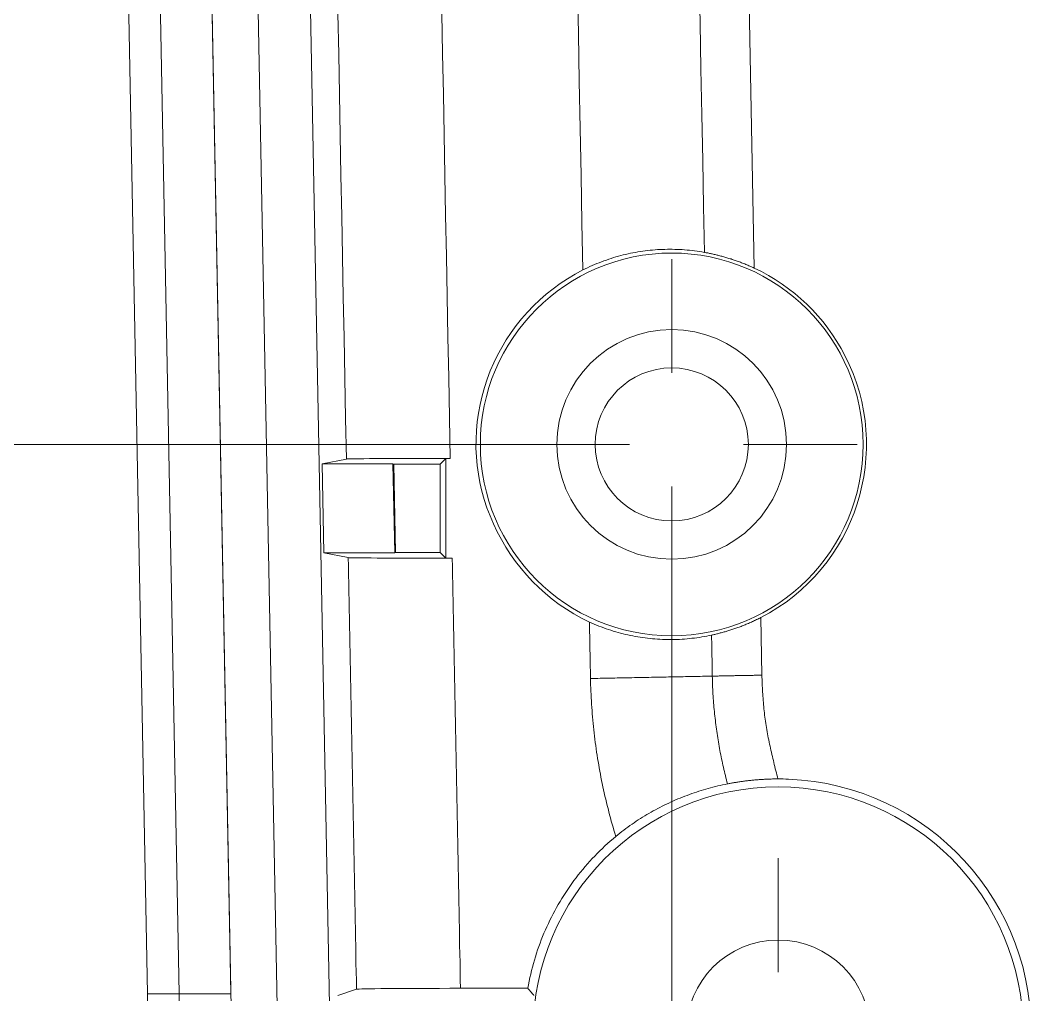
# Model space of a CAD drawing. Header units: inches. Extents: x 0 to 40, y 35.9 to 64.1.
# Drawn here: x 24.612 to 25.505, y 42.959 to 43.816 of the extents above; entities that cross this region are included whole.
import ezdxf

# ---------------------------------------------------------------- set-up
doc = ezdxf.new("R2010")
doc.units = ezdxf.units.IN
doc.header["$MEASUREMENT"] = 0
for name, pattern in [('AI-Linetype-46', [0.319717, 0.14808, -0.057213, 0.057213, -0.057213]), ('AI-Linetype-47', [0.319717, 0.14808, -0.057213, 0.057213, -0.057213]), ('AI-Linetype-49', [0.409239, 0.189542, -0.073232, 0.073232, -0.073232])]:
    doc.linetypes.add(name, pattern=pattern)
doc.layers.add('2', color=7, linetype='Continuous')

# ---------------------------------------------------------------- blocks, each defined once
blk = doc.blocks.new('block 1903')
at = {"layer": '2', "color": 7, "lineweight": 18, "true_color": 0xffffff}
blk.add_lwpolyline([(24.9808, 43.42564), (24.9808, 43.34816)], dxfattribs=at)
blk = doc.blocks.new('block 1904')
at = {"layer": '2', "color": 7, "lineweight": 18, "true_color": 0xffffff}
blk.add_lwpolyline([(24.87707, 43.42598), (24.93936, 43.42598)], dxfattribs=at)
blk = doc.blocks.new('block 1917')
at = {"layer": '2', "color": 80, "lineweight": 18, "true_color": 0x3fff00}
blk.add_lwpolyline([(24.72349, 42.95989), (24.75129, 42.95989)], dxfattribs=at)
blk = doc.blocks.new('block 1919')
at = {"layer": '2', "color": 80, "lineweight": 18, "true_color": 0x3fff00}
blk.add_lwpolyline([(24.72349, 42.95989), (24.62868, 47.93733)], dxfattribs=at)
blk = doc.blocks.new('block 1921')
at = {"layer": '2', "color": 80, "lineweight": 18, "true_color": 0x3fff00}
blk.add_lwpolyline([(24.7968, 42.95989), (24.70195, 47.93871)], dxfattribs=at)
blk = doc.blocks.new('block 1923')
at = {"layer": '2', "color": 80, "lineweight": 18, "true_color": 0x3fff00}
blk.add_lwpolyline([(24.7968, 42.95989), (24.75129, 42.95989)], dxfattribs=at)
blk = doc.blocks.new('block 1927')
at = {"layer": '2', "color": 80, "lineweight": 18, "true_color": 0x3fff00}
blk.add_lwpolyline([(24.65645, 47.93785), (24.75129, 42.95989)], dxfattribs=at)
blk = doc.blocks.new('block 1951')
at = {"layer": '2', "color": 7, "lineweight": 18, "true_color": 0xffffff}
blk.add_lwpolyline([(24.93998, 43.42564), (24.94146, 43.34816)], dxfattribs=at)
blk = doc.blocks.new('block 2015')
at = {"layer": '2', "color": 7, "lineweight": 18, "true_color": 0xffffff}
blk.add_lwpolyline([(24.75129, 42.95989), (24.72349, 42.95989)], dxfattribs=at)
blk = doc.blocks.new('block 2023')
at = {"layer": '2', "color": 7, "lineweight": 18, "true_color": 0xffffff}
blk.add_lwpolyline([(24.87858, 43.34778), (24.90005, 43.3435)], dxfattribs=at)
blk = doc.blocks.new('block 2034')
at = {"layer": '2', "color": 7, "lineweight": 18, "true_color": 0xffffff}
blk.add_lwpolyline([(24.94146, 43.34816), (24.94087, 43.34778)], dxfattribs=at)
blk = doc.blocks.new('block 2040')
at = {"layer": '2', "color": 7, "lineweight": 18, "true_color": 0xffffff}
blk.add_lwpolyline([(24.93936, 43.42598), (24.93998, 43.42564)], dxfattribs=at)
blk = doc.blocks.new('block 2046')
at = {"layer": '2', "color": 7, "lineweight": 18, "true_color": 0xffffff}
blk.add_lwpolyline([(24.93998, 43.42564), (24.9808, 43.42564)], dxfattribs=at)
blk = doc.blocks.new('block 2055')
at = {"layer": '2', "color": 7, "lineweight": 18, "true_color": 0xffffff}
blk.add_lwpolyline([(24.9808, 43.34816), (24.94146, 43.34816)], dxfattribs=at)
blk = doc.blocks.new('block 2061')
at = {"layer": '2', "color": 7, "lineweight": 18, "true_color": 0xffffff}
blk.add_lwpolyline([(24.98593, 43.34302), (24.98593, 43.43077)], dxfattribs=at)
blk = doc.blocks.new('block 2065')
at = {"layer": '2', "color": 7, "lineweight": 18, "true_color": 0xffffff}
blk.add_lwpolyline([(24.90728, 42.96399), (24.89085, 42.95848)], dxfattribs=at)
blk = doc.blocks.new('block 2066')
at = {"layer": '2', "color": 7, "lineweight": 18, "true_color": 0xffffff}
blk.add_lwpolyline([(24.89839, 43.43025), (24.87707, 43.42598)], dxfattribs=at)
blk = doc.blocks.new('block 2081')
at = {"layer": '2', "color": 7, "lineweight": 18, "true_color": 0xffffff}
blk.add_lwpolyline([(25.25682, 43.5982), (25.21837, 45.63112)], dxfattribs=at)
blk = doc.blocks.new('block 2083')
at = {"layer": '2', "color": 7, "lineweight": 18, "true_color": 0xffffff}
blk.add_lwpolyline([(24.94087, 43.34778), (24.87858, 43.34778)], dxfattribs=at)
blk = doc.blocks.new('block 2105')
at = {"layer": '2', "color": 7, "lineweight": 18, "true_color": 0xffffff}
blk.add_lwpolyline([(24.74233, 47.9395), (24.83797, 42.91831)], dxfattribs=at)
blk = doc.blocks.new('block 2116')
at = {"layer": '2', "color": 7, "lineweight": 18, "true_color": 0xffffff}
blk.add_lwpolyline([(24.79759, 42.91755), (24.70195, 47.93871)], dxfattribs=at)
blk = doc.blocks.new('block 2152')
at = {"layer": '2', "color": 7, "lineweight": 18, "true_color": 0xffffff}
blk.add_lwpolyline([(24.75129, 42.95989), (24.7968, 42.95989)], dxfattribs=at)
blk = doc.blocks.new('block 2153')
at = {"layer": '2', "color": 7, "lineweight": 18, "true_color": 0xffffff}
blk.add_lwpolyline([(24.88406, 42.91917), (24.78843, 47.94036)], dxfattribs=at)
blk = doc.blocks.new('block 2158')
at = {"layer": '2', "color": 7, "lineweight": 18, "true_color": 0xffffff}
blk.add_lwpolyline([(24.87707, 43.42598), (24.87858, 43.34778)], dxfattribs=at)
blk = doc.blocks.new('block 2164')
at = {"layer": '2', "color": 7, "lineweight": 18, "true_color": 0xffffff}
blk.add_lwpolyline([(24.94087, 43.34778), (24.93936, 43.42598)], dxfattribs=at)
blk = doc.blocks.new('block 2166')
at = {"layer": '2', "color": 7, "lineweight": 18, "true_color": 0xffffff}
blk.add_lwpolyline([(24.98593, 43.34302), (24.9808, 43.34816)], dxfattribs=at)
blk = doc.blocks.new('block 2167')
at = {"layer": '2', "color": 7, "lineweight": 18, "true_color": 0xffffff}
blk.add_lwpolyline([(24.9808, 43.42564), (24.98593, 43.43077)], dxfattribs=at)
blk = doc.blocks.new('block 2170')
at = {"layer": '2', "color": 7, "lineweight": 18, "true_color": 0xffffff}
blk.add_lwpolyline([(25.26361, 43.24015), (25.26264, 43.29083)], dxfattribs=at)
blk = doc.blocks.new('block 2254')
at = {"layer": '2', "color": 7, "lineweight": 18, "true_color": 0xffffff}
blk.add_lwpolyline([(24.75129, 42.95989), (24.75232, 42.90456)], dxfattribs=at)
blk = doc.blocks.new('block 2264')
at = {"layer": '2', "color": 7, "lineweight": 18, "true_color": 0xffffff}
blk.add_lwpolyline([(24.72449, 42.90811), (24.72349, 42.95989)], dxfattribs=at)
blk = doc.blocks.new('block 2268')
at = {"layer": '2', "color": 7, "lineweight": 18, "true_color": 0xffffff}
blk.add_open_spline([(25.3527, 43.4431), (25.3527, 43.53602), (25.27735, 43.61136), (25.18444, 43.61136), (25.09149, 43.61136), (25.01615, 43.53602), (25.01615, 43.4431), (25.01615, 43.35015), (25.09149, 43.27481), (25.18444, 43.27481), (25.27735, 43.27481), (25.3527, 43.35015), (25.3527, 43.4431), (25.3527, 43.4431), (25.3527, 43.4431), (25.3527, 43.4431)], degree=3, knots=[0, 0, 0, 0, 1, 1, 1, 2, 2, 2, 3, 3, 3, 4, 4, 4, 5, 5, 5, 5], dxfattribs=at)
blk = doc.blocks.new('block 2269')
at = {"layer": '2', "color": 7, "lineweight": 18, "true_color": 0xffffff}
blk.add_open_spline([(25.4934, 42.92651), (25.4934, 43.04543), (25.39693, 43.1419), (25.27801, 43.1419), (25.15905, 43.1419), (25.06259, 43.04543), (25.06259, 42.92651), (25.06259, 42.80755), (25.15905, 42.71112), (25.27801, 42.71112), (25.39693, 42.71112), (25.4934, 42.80755), (25.4934, 42.92651), (25.4934, 42.92651), (25.4934, 42.92651), (25.4934, 42.92651)], degree=3, knots=[0, 0, 0, 0, 1, 1, 1, 2, 2, 2, 3, 3, 3, 4, 4, 4, 5, 5, 5, 5], dxfattribs=at)
blk = doc.blocks.new('block 2319')
at = {"layer": '2', "color": 7, "lineweight": 18, "true_color": 0xffffff}
blk.add_open_spline([(25.25176, 43.4431), (25.25176, 43.48027), (25.22161, 43.51038), (25.18444, 43.51038), (25.14727, 43.51038), (25.11712, 43.48027), (25.11712, 43.4431), (25.11712, 43.40593), (25.14727, 43.37578), (25.18444, 43.37578), (25.22161, 43.37578), (25.25176, 43.40593), (25.25176, 43.4431), (25.25176, 43.4431), (25.25176, 43.4431), (25.25176, 43.4431)], degree=3, knots=[0, 0, 0, 0, 1, 1, 1, 2, 2, 2, 3, 3, 3, 4, 4, 4, 5, 5, 5, 5], dxfattribs=at)
blk = doc.blocks.new('block 2325')
at = {"layer": '2', "color": 7, "lineweight": 18, "true_color": 0xffffff}
blk.add_open_spline([(25.50022, 42.91738), (25.50525, 43.04013), (25.40982, 43.14369), (25.2871, 43.14872), (25.284, 43.14886), (25.28087, 43.14893), (25.27777, 43.14893)], degree=3, knots=[0, 0, 0, 0, 1, 1, 1, 2, 2, 2, 2], dxfattribs=at)
blk = doc.blocks.new('block 2377')
at = {"layer": '2', "color": 7, "lineweight": 18, "true_color": 0xffffff}
blk.add_open_spline([(25.26264, 43.29083), (25.34674, 43.33403), (25.37988, 43.43721), (25.33668, 43.52131), (25.31932, 43.55507), (25.29124, 43.58211), (25.25682, 43.5982)], degree=3, knots=[0, 0, 0, 0, 1, 1, 1, 2, 2, 2, 2], dxfattribs=at)
blk = doc.blocks.new('block 2381')
at = {"layer": '2', "color": 7, "lineweight": 18, "true_color": 0xffffff}
blk.add_open_spline([(25.08346, 43.4431), (25.08346, 43.49884), (25.12866, 43.54404), (25.18444, 43.54404), (25.24018, 43.54404), (25.28538, 43.49884), (25.28538, 43.4431), (25.28538, 43.38733), (25.24018, 43.34213), (25.18444, 43.34213), (25.12866, 43.34213), (25.08346, 43.38733), (25.08346, 43.4431), (25.08346, 43.4431), (25.08346, 43.4431), (25.08346, 43.4431)], degree=3, knots=[0, 0, 0, 0, 1, 1, 1, 2, 2, 2, 3, 3, 3, 4, 4, 4, 5, 5, 5, 5], dxfattribs=at)
blk = doc.blocks.new('block 2383')
at = {"layer": '2', "color": 7, "lineweight": 18, "true_color": 0xffffff}
blk.add_open_spline([(25.19722, 42.92651), (25.19722, 42.97109), (25.2334, 43.00726), (25.27801, 43.00726), (25.32259, 43.00726), (25.35876, 42.97109), (25.35876, 42.92651), (25.35876, 42.8819), (25.32259, 42.84572), (25.27801, 42.84572), (25.2334, 42.84572), (25.19722, 42.8819), (25.19722, 42.92651), (25.19722, 42.92651), (25.19722, 42.92651), (25.19722, 42.92651)], degree=3, knots=[0, 0, 0, 0, 1, 1, 1, 2, 2, 2, 3, 3, 3, 4, 4, 4, 5, 5, 5, 5], dxfattribs=at)
blk = doc.blocks.new('block 2409')
at = {"layer": '2', "color": 7, "lineweight": 18, "true_color": 0xffffff}
blk.add_open_spline([(24.90728, 42.96399), (24.90856, 42.96441), (24.94845, 42.96478), (24.99868, 42.96478)], degree=3, dxfattribs=at)
blk = doc.blocks.new('block 2424')
at = {"layer": '2', "color": 7, "lineweight": 18, "true_color": 0xffffff}
blk.add_open_spline([(24.98593, 43.34302), (24.93812, 43.34306), (24.90136, 43.34326), (24.90005, 43.3435)], degree=3, dxfattribs=at)
blk = doc.blocks.new('block 2441')
at = {"layer": '2', "color": 7, "lineweight": 18, "true_color": 0xffffff}
blk.add_open_spline([(24.89839, 43.43025), (24.89967, 43.43053), (24.93736, 43.43073), (24.98593, 43.43077)], degree=3, dxfattribs=at)
blk = doc.blocks.new('block 2518')
at = {"layer": '2', "color": 7, "lineweight": 18, "true_color": 0xffffff}
blk.add_lwpolyline([(25.2131, 43.61198), (25.21386, 43.61184), (25.21458, 43.6117), (25.21534, 43.61157), (25.2161, 43.61143), (25.21689, 43.61126), (25.21765, 43.61112), (25.21844, 43.61095), (25.21927, 43.61077), (25.22006, 43.6106), (25.22089, 43.61043), (25.22172, 43.61022), (25.22254, 43.61005), (25.22337, 43.60984), (25.22423, 43.60964), (25.22506, 43.60943), (25.22592, 43.60922), (25.22678, 43.60898), (25.22764, 43.60878), (25.22854, 43.60854), (25.2294, 43.60829), (25.23029, 43.60805), (25.23116, 43.60781), (25.23205, 43.60754), (25.23295, 43.60726), (25.23384, 43.60702), (25.23474, 43.60671), (25.23567, 43.60643), (25.23656, 43.60616), (25.23746, 43.60585), (25.23839, 43.60554), (25.23932, 43.60523), (25.24022, 43.60492), (25.24115, 43.60461), (25.24208, 43.60426), (25.24301, 43.60395), (25.24394, 43.60361), (25.24483, 43.60326), (25.24576, 43.60289), (25.24669, 43.60254), (25.24762, 43.60216), (25.24855, 43.60182), (25.24945, 43.60144), (25.25038, 43.60106), (25.25131, 43.60065), (25.25224, 43.60027), (25.25317, 43.59985), (25.25407, 43.59944), (25.255, 43.59903), (25.25593, 43.59861), (25.25682, 43.5982)], dxfattribs=at)
blk = doc.blocks.new('block 2529')
at = {"layer": '2', "color": 7, "lineweight": 18, "true_color": 0xffffff}
blk.add_lwpolyline([(25.21944, 43.27539), (25.22017, 43.27553), (25.22089, 43.2757), (25.22165, 43.27588), (25.22241, 43.27605), (25.22316, 43.27626), (25.22396, 43.27643), (25.22471, 43.27663), (25.22554, 43.27681), (25.22633, 43.27701), (25.22713, 43.27726), (25.22795, 43.27746), (25.22878, 43.27767), (25.22961, 43.27791), (25.23043, 43.27815), (25.23129, 43.27839), (25.23212, 43.27863), (25.23298, 43.27887), (25.23384, 43.27915), (25.2347, 43.27943), (25.23557, 43.2797), (25.23646, 43.27998), (25.23732, 43.28025), (25.23822, 43.28053), (25.23908, 43.28084), (25.23998, 43.28115), (25.24087, 43.28146), (25.24177, 43.28177), (25.24266, 43.28211), (25.24356, 43.28246), (25.24449, 43.28277), (25.24538, 43.28311), (25.24628, 43.28349), (25.24721, 43.28384), (25.24811, 43.28418), (25.24904, 43.28456), (25.24993, 43.28494), (25.25083, 43.28532), (25.25176, 43.2857), (25.25265, 43.28611), (25.25358, 43.28652), (25.25448, 43.2869), (25.25537, 43.28731), (25.25631, 43.28773), (25.2572, 43.28818), (25.25813, 43.28859), (25.25903, 43.28904), (25.25996, 43.28949), (25.26085, 43.28993), (25.26175, 43.29038), (25.26264, 43.29083)], dxfattribs=at)
blk = doc.blocks.new('block 2530')
at = {"layer": '2', "color": 7, "lineweight": 18, "true_color": 0xffffff}
blk.add_lwpolyline([(25.23343, 43.14455), (25.23295, 43.14638), (25.23247, 43.14817), (25.23202, 43.14999), (25.23157, 43.15182), (25.23112, 43.15365), (25.23067, 43.15547), (25.23026, 43.1573), (25.22981, 43.15912), (25.2294, 43.16098), (25.22902, 43.16281), (25.22861, 43.16463), (25.22823, 43.1665), (25.22785, 43.16836), (25.22747, 43.17022), (25.22713, 43.17208), (25.22678, 43.17394), (25.22644, 43.1758), (25.22609, 43.17769), (25.22575, 43.17955), (25.22544, 43.18145), (25.22513, 43.18331), (25.22482, 43.1852), (25.22454, 43.1871), (25.22427, 43.18899), (25.22399, 43.19089), (25.22371, 43.19278), (25.22347, 43.19468), (25.2232, 43.19661), (25.22296, 43.1985), (25.22275, 43.20043), (25.22251, 43.20232), (25.2223, 43.20425), (25.2221, 43.20618), (25.22192, 43.20811), (25.22172, 43.21004), (25.22154, 43.21197), (25.22137, 43.2139), (25.22123, 43.21583), (25.22106, 43.21779), (25.22092, 43.21972), (25.22082, 43.22169), (25.22068, 43.22361), (25.22058, 43.22558), (25.22048, 43.22754), (25.22037, 43.22951), (25.2203, 43.23147), (25.22023, 43.23343), (25.22017, 43.2354), (25.22013, 43.23736), (25.22006, 43.23932)], dxfattribs=at)
blk = doc.blocks.new('block 2535')
at = {"layer": '2', "color": 7, "lineweight": 18, "true_color": 0xffffff}
blk.add_lwpolyline([(25.2131, 43.61198), (25.21097, 43.61236), (25.2088, 43.6127), (25.20663, 43.61301), (25.20446, 43.61332), (25.20229, 43.61357), (25.20012, 43.61381), (25.19795, 43.61401), (25.19577, 43.61419), (25.1936, 43.61436), (25.19143, 43.61446), (25.18923, 43.61456), (25.18706, 43.61463), (25.18489, 43.61467), (25.18272, 43.6147), (25.18055, 43.6147), (25.17838, 43.61463), (25.17621, 43.61456), (25.17404, 43.6145), (25.17187, 43.61436), (25.1697, 43.61422), (25.16752, 43.61401), (25.16539, 43.61381), (25.16322, 43.61357), (25.16105, 43.61332), (25.15891, 43.61301), (25.15674, 43.6127), (25.15461, 43.61236), (25.15244, 43.61198), (25.1503, 43.61157), (25.14816, 43.61115), (25.14603, 43.61067), (25.14389, 43.61019), (25.14176, 43.60967), (25.13962, 43.60912), (25.13748, 43.60857), (25.13538, 43.60795), (25.13325, 43.60733), (25.13114, 43.60664), (25.12904, 43.60595), (25.12694, 43.60526), (25.12484, 43.6045), (25.12277, 43.60375), (25.12067, 43.60292), (25.1186, 43.60209), (25.11654, 43.60123), (25.11447, 43.60034), (25.1124, 43.59941), (25.11034, 43.59848), (25.1083, 43.59751), (25.10624, 43.59648)], dxfattribs=at)
blk = doc.blocks.new('block 2556')
at = {"layer": '2', "color": 7, "lineweight": 18, "true_color": 0xffffff}
blk.add_open_spline([(25.0579, 42.96482), (25.05801, 42.96468), (25.05811, 42.96458), (25.05811, 42.96458), (25.05821, 42.96444), (25.05832, 42.9643), (25.05832, 42.9643), (25.05842, 42.9642), (25.05852, 42.96406), (25.05852, 42.96406), (25.05866, 42.96392), (25.05876, 42.96379), (25.05876, 42.96379), (25.05887, 42.96368), (25.05897, 42.96354), (25.05897, 42.96354), (25.05907, 42.96341), (25.05918, 42.9633), (25.05918, 42.9633), (25.05928, 42.96317), (25.05942, 42.96303), (25.05942, 42.96303), (25.05952, 42.96292), (25.05962, 42.96279), (25.05962, 42.96279), (25.05973, 42.96265), (25.05983, 42.96255), (25.05983, 42.96255), (25.05993, 42.96241), (25.06004, 42.96227), (25.06004, 42.96227), (25.06018, 42.96213), (25.06028, 42.96203), (25.06028, 42.96203), (25.06038, 42.96189), (25.06049, 42.96179), (25.06049, 42.96179), (25.06059, 42.96165), (25.06069, 42.96151), (25.06069, 42.96151), (25.0608, 42.96137), (25.06093, 42.96127), (25.06093, 42.96127), (25.06104, 42.96113), (25.06114, 42.961), (25.06114, 42.961), (25.06124, 42.96089), (25.06135, 42.96075), (25.06135, 42.96075), (25.06145, 42.96062), (25.06155, 42.96051), (25.06155, 42.96051), (25.06169, 42.96038), (25.06179, 42.96024), (25.06179, 42.96024), (25.0619, 42.96013), (25.062, 42.96), (25.062, 42.96), (25.06211, 42.95986), (25.06221, 42.95972), (25.06221, 42.95972), (25.06231, 42.95962), (25.06245, 42.95948), (25.06245, 42.95948), (25.06255, 42.95934), (25.06266, 42.95924), (25.06266, 42.95924), (25.06276, 42.9591), (25.06286, 42.95896), (25.06286, 42.95896), (25.06297, 42.95886), (25.06307, 42.95872), (25.06307, 42.95872), (25.06321, 42.95858), (25.06331, 42.95848), (25.06331, 42.95848)], degree=3, knots=[0, 0, 0, 0, 1, 1, 1, 2, 2, 2, 3, 3, 3, 4, 4, 4, 5, 5, 5, 6, 6, 6, 7, 7, 7, 8, 8, 8, 9, 9, 9, 10, 10, 10, 11, 11, 11, 12, 12, 12, 13, 13, 13, 14, 14, 14, 15, 15, 15, 16, 16, 16, 17, 17, 17, 18, 18, 18, 19, 19, 19, 20, 20, 20, 21, 21, 21, 22, 22, 22, 23, 23, 23, 24, 24, 24, 25, 25, 25, 25], dxfattribs=at)
blk = doc.blocks.new('block 2564')
at = {"layer": '2', "color": 7, "lineweight": 18, "true_color": 0xffffff}
blk.add_lwpolyline([(25.11299, 43.23722), (25.11513, 43.23726), (25.11726, 43.23733), (25.11943, 43.23736), (25.12157, 43.2374), (25.1237, 43.23743), (25.12584, 43.2375), (25.12798, 43.23753), (25.13011, 43.23757), (25.13228, 43.2376), (25.13442, 43.23764), (25.13655, 43.23771), (25.13869, 43.23774), (25.14083, 43.23777), (25.14296, 43.23781), (25.14513, 43.23788), (25.14727, 43.23791), (25.1494, 43.23795), (25.15154, 43.23798), (25.15368, 43.23802), (25.15581, 43.23808), (25.15798, 43.23812), (25.16012, 43.23815), (25.16225, 43.23819), (25.16439, 43.23822), (25.16653, 43.23829), (25.16866, 43.23833), (25.17083, 43.23836), (25.17297, 43.23839), (25.1751, 43.23843), (25.17724, 43.2385), (25.17938, 43.23853), (25.18151, 43.23857), (25.18365, 43.23864), (25.18582, 43.23867), (25.18795, 43.2387), (25.19009, 43.23874), (25.19223, 43.23877), (25.19436, 43.23884), (25.19653, 43.23888), (25.19867, 43.23891), (25.2008, 43.23895), (25.20294, 43.23898), (25.20508, 43.23905), (25.20721, 43.23908), (25.20935, 43.23912), (25.21152, 43.23919), (25.21365, 43.23922), (25.21579, 43.23926), (25.21793, 43.23929), (25.22006, 43.23932)], dxfattribs=at)
blk = doc.blocks.new('block 2609')
at = {"layer": '2', "color": 7, "lineweight": 18, "true_color": 0xffffff}
blk.add_lwpolyline([(25.11299, 43.23722), (25.11306, 43.23443), (25.11313, 43.23161), (25.11323, 43.22878), (25.11333, 43.22596), (25.11347, 43.22313), (25.11361, 43.22031), (25.11375, 43.21748), (25.11392, 43.21466), (25.11413, 43.21187), (25.11433, 43.20904), (25.11454, 43.20622), (25.11478, 43.20343), (25.11502, 43.2006), (25.1153, 43.19778), (25.11557, 43.19499), (25.11588, 43.1922), (25.11619, 43.18937), (25.11654, 43.18658), (25.11688, 43.18376), (25.11723, 43.18096), (25.11761, 43.17817), (25.11798, 43.17538), (25.1184, 43.17259), (25.11885, 43.1698), (25.11926, 43.16701), (25.11974, 43.16422), (25.12019, 43.16143), (25.12067, 43.15867), (25.12119, 43.15588), (25.12171, 43.15313), (25.12222, 43.15034), (25.12277, 43.14758), (25.12336, 43.14483), (25.12391, 43.14207), (25.12453, 43.13931), (25.12512, 43.13656), (25.12574, 43.1338), (25.12639, 43.13105), (25.12705, 43.12832), (25.1277, 43.12557), (25.12839, 43.12281), (25.12911, 43.12009), (25.12984, 43.11737), (25.13056, 43.11465), (25.13128, 43.11192), (25.13204, 43.1092), (25.13283, 43.10652), (25.13363, 43.10379), (25.13442, 43.10111), (25.13524, 43.09839)], dxfattribs=at)
blk = doc.blocks.new('block 2619')
at = {"layer": '2', "color": 7, "lineweight": 18, "true_color": 0xffffff}
blk.add_lwpolyline([(25.22006, 43.23932), (25.22079, 43.23936), (25.22151, 43.23936), (25.22223, 43.23939), (25.22296, 43.23939), (25.22371, 43.23939), (25.22447, 43.23943), (25.22523, 43.23943), (25.22599, 43.23946), (25.22678, 43.23946), (25.22757, 43.23946), (25.22837, 43.2395), (25.22916, 43.2395), (25.22998, 43.23953), (25.23078, 43.23953), (25.2316, 43.23957), (25.23247, 43.23957), (25.23329, 43.2396), (25.23415, 43.2396), (25.23498, 43.23963), (25.23584, 43.23963), (25.2367, 43.23967), (25.2376, 43.23967), (25.23846, 43.23967), (25.23936, 43.2397), (25.24025, 43.23974), (25.24115, 43.23974), (25.24204, 43.23974), (25.24294, 43.23977), (25.24383, 43.23981), (25.24476, 43.23981), (25.24566, 43.23981), (25.24659, 43.23984), (25.24752, 43.23988), (25.24845, 43.23988), (25.24938, 43.23988), (25.25031, 43.23991), (25.25124, 43.23994), (25.25221, 43.23994), (25.25314, 43.23998), (25.25407, 43.23998), (25.25503, 43.24001), (25.25596, 43.24001), (25.25693, 43.24005), (25.25789, 43.24005), (25.25882, 43.24008), (25.25978, 43.24008), (25.26075, 43.24012), (25.26171, 43.24012), (25.26264, 43.24015), (25.26361, 43.24015)], dxfattribs=at)
blk = doc.blocks.new('block 2620')
at = {"layer": '2', "color": 7, "lineweight": 18, "true_color": 0xffffff}
blk.add_lwpolyline([(25.27777, 43.14893), (25.27732, 43.15072), (25.27687, 43.15251), (25.27639, 43.1543), (25.27594, 43.15609), (25.27549, 43.15788), (25.27505, 43.15971), (25.2746, 43.1615), (25.27415, 43.16329), (25.27374, 43.16508), (25.27329, 43.16691), (25.27288, 43.1687), (25.27243, 43.17049), (25.27201, 43.17232), (25.2716, 43.17411), (25.27119, 43.17593), (25.27081, 43.17773), (25.27043, 43.17952), (25.27005, 43.18134), (25.26967, 43.18317), (25.26929, 43.18496), (25.26895, 43.18679), (25.2686, 43.18861), (25.26829, 43.19044), (25.26798, 43.19226), (25.26767, 43.19409), (25.26736, 43.19592), (25.26709, 43.19774), (25.26681, 43.19957), (25.26657, 43.20139), (25.26633, 43.20325), (25.26609, 43.20508), (25.26588, 43.20691), (25.26568, 43.20877), (25.26547, 43.21059), (25.2653, 43.21245), (25.26512, 43.21428), (25.26495, 43.21614), (25.26481, 43.21796), (25.26468, 43.21983), (25.26454, 43.22169), (25.2644, 43.22351), (25.2643, 43.22537), (25.26419, 43.2272), (25.26413, 43.22906), (25.26402, 43.23092), (25.26392, 43.23278), (25.26385, 43.2346), (25.26378, 43.23647), (25.26368, 43.23833), (25.26361, 43.24015)], dxfattribs=at)
blk = doc.blocks.new('block 2624')
at = {"layer": '2', "color": 7, "lineweight": 18, "true_color": 0xffffff}
blk.add_lwpolyline([(25.11206, 43.28687), (25.11209, 43.28587), (25.11209, 43.28487), (25.11213, 43.28387), (25.11213, 43.28287), (25.11216, 43.28191), (25.11216, 43.28091), (25.1122, 43.27991), (25.1122, 43.27891), (25.11223, 43.27791), (25.11223, 43.27694), (25.11227, 43.27595), (25.11227, 43.27495), (25.1123, 43.27395), (25.11233, 43.27295), (25.11233, 43.27198), (25.11237, 43.27098), (25.11237, 43.26999), (25.1124, 43.26899), (25.1124, 43.26799), (25.11244, 43.26702), (25.11244, 43.26602), (25.11247, 43.26502), (25.11247, 43.26403), (25.11251, 43.26303), (25.11254, 43.26206), (25.11254, 43.26106), (25.11258, 43.26006), (25.11258, 43.25906), (25.11261, 43.25807), (25.11261, 43.2571), (25.11264, 43.2561), (25.11264, 43.2551), (25.11268, 43.2541), (25.11268, 43.2531), (25.11271, 43.25214), (25.11275, 43.25114), (25.11275, 43.25014), (25.11278, 43.24914), (25.11278, 43.24814), (25.11282, 43.24714), (25.11282, 43.24618), (25.11285, 43.24518), (25.11285, 43.24418), (25.11289, 43.24318), (25.11289, 43.24218), (25.11292, 43.24122), (25.11292, 43.24022), (25.11295, 43.23922), (25.11295, 43.23822), (25.11299, 43.23722)], dxfattribs=at)
blk = doc.blocks.new('block 2625')
at = {"layer": '2', "color": 7, "lineweight": 18, "true_color": 0xffffff}
blk.add_lwpolyline([(24.99148, 43.34302), (24.99162, 43.33544), (24.99176, 43.3279), (24.99189, 43.32032), (24.99203, 43.31277), (24.99217, 43.30519), (24.99234, 43.29762), (24.99248, 43.29007), (24.99262, 43.28249), (24.99276, 43.27495), (24.99293, 43.26737), (24.99307, 43.25982), (24.9932, 43.25224), (24.99334, 43.2447), (24.99348, 43.23712), (24.99362, 43.22954), (24.99379, 43.222), (24.99393, 43.21442), (24.99406, 43.20687), (24.9942, 43.19929), (24.99434, 43.19171), (24.99451, 43.18417), (24.99465, 43.17659), (24.99479, 43.16904), (24.99493, 43.16147), (24.99506, 43.15392), (24.99524, 43.14634), (24.99537, 43.1388), (24.99551, 43.13122), (24.99565, 43.12364), (24.99579, 43.11609), (24.99596, 43.10851), (24.9961, 43.10097), (24.99623, 43.09339), (24.99637, 43.08581), (24.99651, 43.07827), (24.99668, 43.07069), (24.99682, 43.06314), (24.99696, 43.05556), (24.9971, 43.04802), (24.99723, 43.04044), (24.99741, 43.03289), (24.99754, 43.02532), (24.99768, 43.01774), (24.99782, 43.01019), (24.99796, 43.00261), (24.9981, 42.99507), (24.99827, 42.98749), (24.99841, 42.97991), (24.99854, 42.97236), (24.99868, 42.96478)], dxfattribs=at)
blk = doc.blocks.new('block 2632')
at = {"layer": '2', "color": 7, "lineweight": 18, "true_color": 0xffffff}
blk.add_open_spline([(24.98976, 43.43077), (24.98959, 43.43077), (24.98952, 43.43077), (24.98952, 43.43077), (24.98938, 43.43077), (24.98928, 43.43077), (24.98928, 43.43077), (24.98914, 43.43077), (24.98907, 43.43077), (24.98907, 43.43077), (24.9889, 43.43077), (24.98883, 43.43077), (24.98883, 43.43077), (24.98869, 43.43077), (24.98859, 43.43077), (24.98859, 43.43077), (24.98845, 43.43077), (24.98838, 43.43077), (24.98838, 43.43077), (24.98821, 43.43077), (24.98814, 43.43077), (24.98814, 43.43077), (24.988, 43.43077), (24.98793, 43.43077), (24.98793, 43.43077), (24.98776, 43.43077), (24.98769, 43.43077), (24.98769, 43.43077), (24.98755, 43.43077), (24.98745, 43.43077), (24.98745, 43.43077), (24.98731, 43.43077), (24.98724, 43.43077), (24.98724, 43.43077), (24.98707, 43.43077), (24.987, 43.43077), (24.987, 43.43077), (24.98686, 43.43077), (24.98676, 43.43077), (24.98676, 43.43077), (24.98662, 43.43077), (24.98655, 43.43077), (24.98655, 43.43077), (24.98638, 43.43077), (24.98631, 43.43077), (24.98631, 43.43077), (24.98618, 43.43077), (24.98607, 43.43077), (24.98607, 43.43077)], degree=3, knots=[0, 0, 0, 0, 1, 1, 1, 2, 2, 2, 3, 3, 3, 4, 4, 4, 5, 5, 5, 6, 6, 6, 7, 7, 7, 8, 8, 8, 9, 9, 9, 10, 10, 10, 11, 11, 11, 12, 12, 12, 13, 13, 13, 14, 14, 14, 15, 15, 15, 16, 16, 16, 16], dxfattribs=at)
blk = doc.blocks.new('block 2641')
at = {"layer": '2', "color": 7, "lineweight": 18, "true_color": 0xffffff}
blk.add_lwpolyline([(24.98228, 43.82223), (24.98294, 43.78665), (24.98363, 43.75106), (24.98431, 43.71547), (24.985, 43.67988), (24.98566, 43.6443), (24.98635, 43.60871), (24.98704, 43.57312), (24.98769, 43.53753), (24.98838, 43.50194), (24.98907, 43.46636), (24.98976, 43.43077)], dxfattribs=at)
blk = doc.blocks.new('block 2666')
at = {"layer": '2', "color": 7, "lineweight": 18, "true_color": 0xffffff}
blk.add_lwpolyline([(24.89839, 43.43025), (24.89771, 43.46587), (24.89705, 43.5015), (24.89636, 43.53708), (24.89567, 43.57271), (24.89498, 43.60829), (24.89433, 43.64392), (24.89364, 43.67954), (24.89295, 43.71513), (24.8923, 43.75075), (24.89161, 43.78634), (24.89092, 43.82196)], dxfattribs=at)
blk = doc.blocks.new('block 2668')
at = {"layer": '2', "color": 7, "lineweight": 18, "true_color": 0xffffff}
blk.add_open_spline([(24.98593, 43.34302), (24.98604, 43.34302), (24.98618, 43.34302), (24.98618, 43.34302), (24.98628, 43.34302), (24.98638, 43.34302), (24.98638, 43.34302), (24.98649, 43.34302), (24.98659, 43.34302), (24.98659, 43.34302), (24.98673, 43.34302), (24.98683, 43.34302), (24.98683, 43.34302), (24.98693, 43.34302), (24.98704, 43.34302), (24.98704, 43.34302), (24.98714, 43.34302), (24.98728, 43.34302), (24.98728, 43.34302), (24.98738, 43.34302), (24.98748, 43.34302), (24.98748, 43.34302), (24.98759, 43.34302), (24.98769, 43.34302), (24.98769, 43.34302), (24.98783, 43.34302), (24.98793, 43.34302), (24.98793, 43.34302), (24.98804, 43.34302), (24.98814, 43.34302), (24.98814, 43.34302), (24.98824, 43.34302), (24.98838, 43.34302), (24.98838, 43.34302), (24.98848, 43.34302), (24.98859, 43.34302), (24.98859, 43.34302), (24.98869, 43.34302), (24.98879, 43.34302), (24.98879, 43.34302), (24.98893, 43.34302), (24.98903, 43.34302), (24.98903, 43.34302), (24.98914, 43.34302), (24.98924, 43.34302), (24.98924, 43.34302), (24.98938, 43.34302), (24.98948, 43.34302), (24.98948, 43.34302), (24.98959, 43.34302), (24.98969, 43.34302), (24.98969, 43.34302), (24.98979, 43.34302), (24.98993, 43.34302), (24.98993, 43.34302), (24.99003, 43.34302), (24.99014, 43.34302), (24.99014, 43.34302), (24.99024, 43.34302), (24.99034, 43.34302), (24.99034, 43.34302), (24.99048, 43.34302), (24.99058, 43.34302), (24.99058, 43.34302), (24.99069, 43.34302), (24.99079, 43.34302), (24.99079, 43.34302), (24.99093, 43.34302), (24.99103, 43.34302), (24.99103, 43.34302), (24.99114, 43.34302), (24.99124, 43.34302), (24.99124, 43.34302), (24.99134, 43.34302), (24.99148, 43.34302), (24.99148, 43.34302)], degree=3, knots=[0, 0, 0, 0, 1, 1, 1, 2, 2, 2, 3, 3, 3, 4, 4, 4, 5, 5, 5, 6, 6, 6, 7, 7, 7, 8, 8, 8, 9, 9, 9, 10, 10, 10, 11, 11, 11, 12, 12, 12, 13, 13, 13, 14, 14, 14, 15, 15, 15, 16, 16, 16, 17, 17, 17, 18, 18, 18, 19, 19, 19, 20, 20, 20, 21, 21, 21, 22, 22, 22, 23, 23, 23, 24, 24, 24, 25, 25, 25, 25], dxfattribs=at)
blk = doc.blocks.new('block 2737')
at = {"layer": '2', "color": 7, "lineweight": 18, "true_color": 0xffffff}
blk.add_lwpolyline([(25.10159, 43.84563), (25.10234, 43.80411), (25.10314, 43.7626), (25.10389, 43.72105), (25.10469, 43.67954), (25.10548, 43.63803), (25.10624, 43.59648)], dxfattribs=at)
blk = doc.blocks.new('block 2738')
at = {"layer": '2', "color": 7, "lineweight": 18, "true_color": 0xffffff}
blk.add_lwpolyline([(25.10624, 43.59648), (25.09942, 43.59283), (25.0928, 43.58883), (25.08636, 43.58459), (25.08012, 43.58004), (25.07409, 43.57526), (25.06834, 43.57019), (25.06279, 43.56489), (25.05749, 43.55934), (25.05242, 43.55359), (25.04764, 43.54759), (25.04312, 43.54139), (25.03889, 43.53502), (25.03492, 43.52844), (25.03127, 43.52168), (25.02793, 43.51476), (25.0249, 43.50766), (25.02218, 43.50046), (25.0198, 43.49312), (25.01773, 43.48568), (25.01598, 43.47817), (25.01456, 43.47059), (25.01346, 43.46295), (25.01274, 43.45526), (25.01236, 43.44762), (25.01232, 43.4399), (25.01263, 43.43225), (25.01332, 43.42464), (25.01439, 43.41702), (25.01577, 43.40951), (25.01753, 43.40204), (25.01959, 43.39466), (25.02197, 43.38739), (25.02469, 43.38023), (25.02769, 43.37317), (25.03103, 43.36624), (25.03465, 43.35949), (25.03854, 43.35284), (25.04274, 43.3464), (25.04719, 43.34013), (25.05194, 43.33406), (25.0569, 43.32821), (25.06214, 43.32256), (25.06762, 43.31715), (25.07334, 43.31198), (25.07926, 43.30709), (25.08539, 43.30244), (25.09177, 43.2981), (25.09835, 43.29403), (25.1051, 43.29028), (25.11206, 43.28687)], dxfattribs=at)
blk = doc.blocks.new('block 2739')
at = {"layer": '2', "color": 7, "lineweight": 18, "true_color": 0xffffff}
blk.add_lwpolyline([(25.13524, 43.09839), (25.1328, 43.09635), (25.13042, 43.09425), (25.12804, 43.09215), (25.1257, 43.09001), (25.12343, 43.08784), (25.12115, 43.08564), (25.11891, 43.0834), (25.11671, 43.08113), (25.11454, 43.07882), (25.1124, 43.07651), (25.1103, 43.07417), (25.10823, 43.07179), (25.1062, 43.06938), (25.1042, 43.06693), (25.10227, 43.06449), (25.10035, 43.06201), (25.09845, 43.05949), (25.09659, 43.05694), (25.0948, 43.05439), (25.09301, 43.05181), (25.09125, 43.04919), (25.08956, 43.04654), (25.08791, 43.04388), (25.08626, 43.0412), (25.08467, 43.03851), (25.08312, 43.03579), (25.0816, 43.03303), (25.08012, 43.03028), (25.07871, 43.02749), (25.0773, 43.02466), (25.07595, 43.02184), (25.07461, 43.01898), (25.07334, 43.01612), (25.0721, 43.01326), (25.07089, 43.01033), (25.06975, 43.0074), (25.06862, 43.00447), (25.06755, 43.00151), (25.06651, 42.99855), (25.06552, 42.99555), (25.06455, 42.99255), (25.06366, 42.98952), (25.06279, 42.98649), (25.06197, 42.98342), (25.06117, 42.98036), (25.06042, 42.97729), (25.05973, 42.97419), (25.05907, 42.97109), (25.05845, 42.96795), (25.0579, 42.96482)], dxfattribs=at)
blk = doc.blocks.new('block 2740')
at = {"layer": '2', "color": 7, "lineweight": 18, "true_color": 0xffffff}
blk.add_lwpolyline([(24.99868, 42.96478), (24.99989, 42.96478), (25.00106, 42.96478), (25.00223, 42.96478), (25.00344, 42.96478), (25.00461, 42.96478), (25.00581, 42.96478), (25.00698, 42.96478), (25.00815, 42.96478), (25.00936, 42.96478), (25.01053, 42.96478), (25.0117, 42.96478), (25.01291, 42.96482), (25.01408, 42.96482), (25.01525, 42.96482), (25.01646, 42.96482), (25.01763, 42.96482), (25.01883, 42.96482), (25.02001, 42.96482), (25.02118, 42.96482), (25.02238, 42.96482), (25.02355, 42.96482), (25.02473, 42.96482), (25.02593, 42.96482), (25.0271, 42.96482), (25.02827, 42.96482), (25.02948, 42.96482), (25.03065, 42.96482), (25.03186, 42.96482), (25.03303, 42.96482), (25.0342, 42.96482), (25.03541, 42.96482), (25.03658, 42.96482), (25.03775, 42.96482), (25.03895, 42.96482), (25.04013, 42.96482), (25.0413, 42.96482), (25.0425, 42.96482), (25.04367, 42.96482), (25.04488, 42.96482), (25.04605, 42.96482), (25.04722, 42.96482), (25.04843, 42.96482), (25.0496, 42.96482), (25.05077, 42.96482), (25.05198, 42.96482), (25.05315, 42.96482), (25.05435, 42.96482), (25.05552, 42.96482), (25.0567, 42.96482), (25.0579, 42.96482)], dxfattribs=at)
blk = doc.blocks.new('block 2775')
at = {"layer": '2', "color": 7, "lineweight": 18, "true_color": 0xffffff}
blk.add_lwpolyline([(24.90728, 42.96399), (24.90714, 42.97157), (24.90701, 42.97915), (24.90683, 42.98676), (24.9067, 42.99434), (24.90656, 43.00192), (24.90642, 43.00954), (24.90628, 43.01712), (24.90611, 43.0247), (24.90597, 43.03231), (24.90584, 43.03989), (24.9057, 43.04747), (24.90556, 43.05508), (24.90539, 43.06266), (24.90525, 43.07024), (24.90511, 43.07782), (24.90497, 43.08543), (24.90484, 43.09301), (24.90466, 43.10062), (24.90453, 43.1082), (24.90439, 43.11578), (24.90425, 43.12336), (24.90411, 43.13098), (24.90398, 43.13856), (24.9038, 43.14617), (24.90367, 43.15375), (24.90353, 43.16133), (24.90339, 43.16891), (24.90322, 43.17652), (24.90308, 43.1841), (24.90294, 43.19171), (24.9028, 43.19929), (24.90267, 43.20687), (24.90253, 43.21445), (24.90236, 43.22206), (24.90222, 43.22964), (24.90208, 43.23722), (24.90194, 43.24484), (24.90177, 43.25242), (24.90163, 43.26), (24.90149, 43.26761), (24.90136, 43.27519), (24.90122, 43.28277), (24.90108, 43.29038), (24.90091, 43.29796), (24.90077, 43.30554), (24.90063, 43.31315), (24.9005, 43.32073), (24.90032, 43.32831), (24.90019, 43.33593), (24.90005, 43.3435)], dxfattribs=at)
blk = doc.blocks.new('block 2777')
at = {"layer": '2', "color": 7, "lineweight": 18, "true_color": 0xffffff}
blk.add_lwpolyline([(25.11206, 43.28687), (25.11413, 43.28594), (25.11619, 43.28504), (25.11829, 43.28418), (25.1204, 43.28335), (25.12246, 43.28253), (25.1246, 43.28177), (25.1267, 43.28101), (25.1288, 43.28029), (25.13094, 43.2796), (25.13304, 43.27894), (25.13518, 43.27829), (25.13731, 43.2777), (25.13945, 43.27712), (25.14158, 43.27657), (25.14372, 43.27605), (25.14589, 43.27557), (25.14803, 43.27508), (25.15016, 43.27467), (25.15233, 43.27426), (25.1545, 43.27388), (25.15664, 43.27353), (25.15881, 43.27322), (25.16098, 43.27291), (25.16315, 43.27264), (25.16532, 43.2724), (25.16749, 43.27219), (25.16966, 43.27202), (25.17183, 43.27185), (25.174, 43.27171), (25.17617, 43.27164), (25.17834, 43.27154), (25.18051, 43.2715), (25.18268, 43.2715), (25.18485, 43.2715), (25.18702, 43.27154), (25.18919, 43.27161), (25.19137, 43.27167), (25.19354, 43.27181), (25.19571, 43.27195), (25.19788, 43.27212), (25.20005, 43.27233), (25.20222, 43.27257), (25.20435, 43.27281), (25.20652, 43.27309), (25.20869, 43.27343), (25.21083, 43.27374), (25.213, 43.27412), (25.21514, 43.27453), (25.21727, 43.27495), (25.21944, 43.27539)], dxfattribs=at)
blk = doc.blocks.new('block 2789')
at = {"layer": '2', "color": 7, "lineweight": 18, "true_color": 0xffffff}
blk.add_lwpolyline([(25.23343, 43.14455), (25.23129, 43.14414), (25.22916, 43.14369), (25.22702, 43.14321), (25.22492, 43.14272), (25.22278, 43.14221), (25.22068, 43.14169), (25.21858, 43.14114), (25.21648, 43.14055), (25.21438, 43.13997), (25.21231, 43.13935), (25.21024, 43.13873), (25.20814, 43.13807), (25.20608, 43.13738), (25.20404, 43.1367), (25.20198, 43.13597), (25.19994, 43.13525), (25.19791, 43.13449), (25.19584, 43.13373), (25.19385, 43.13294), (25.19181, 43.13211), (25.18981, 43.13129), (25.18782, 43.13043), (25.18582, 43.12956), (25.18382, 43.12867), (25.18186, 43.12774), (25.17986, 43.12681), (25.17789, 43.12584), (25.17597, 43.12488), (25.174, 43.12388), (25.17207, 43.12288), (25.17014, 43.12185), (25.16821, 43.12078), (25.16632, 43.11971), (25.16439, 43.11861), (25.1625, 43.11751), (25.16063, 43.11637), (25.15874, 43.11523), (25.15688, 43.11406), (25.15502, 43.11286), (25.15316, 43.11165), (25.15133, 43.11041), (25.14951, 43.10913), (25.14768, 43.10786), (25.14589, 43.10659), (25.1441, 43.10528), (25.14231, 43.10393), (25.14052, 43.10259), (25.13876, 43.10121), (25.137, 43.0998), (25.13524, 43.09839)], dxfattribs=at)
blk = doc.blocks.new('block 2790')
at = {"layer": '2', "color": 7, "lineweight": 18, "true_color": 0xffffff}
blk.add_lwpolyline([(25.27777, 43.14893), (25.2768, 43.14893), (25.2758, 43.14889), (25.27484, 43.14889), (25.27384, 43.14886), (25.27288, 43.14886), (25.27188, 43.14882), (25.27091, 43.14879), (25.26991, 43.14879), (25.26895, 43.14872), (25.26798, 43.14868), (25.26702, 43.14865), (25.26602, 43.14862), (25.26506, 43.14855), (25.26413, 43.14848), (25.26316, 43.14844), (25.26223, 43.14837), (25.26127, 43.14831), (25.26034, 43.14824), (25.25937, 43.14817), (25.25844, 43.14806), (25.25751, 43.148), (25.25658, 43.14789), (25.25565, 43.14782), (25.25475, 43.14772), (25.25382, 43.14762), (25.25293, 43.14755), (25.25203, 43.14744), (25.25114, 43.14734), (25.25024, 43.14724), (25.24938, 43.14713), (25.24848, 43.147), (25.24762, 43.14689), (25.24676, 43.14679), (25.24594, 43.14665), (25.24507, 43.14655), (25.24425, 43.14641), (25.24342, 43.14631), (25.24259, 43.14617), (25.24177, 43.14603), (25.24097, 43.14589), (25.24018, 43.14579), (25.23939, 43.14565), (25.2386, 43.14551), (25.23784, 43.14538), (25.23708, 43.14524), (25.23632, 43.1451), (25.23557, 43.14496), (25.23484, 43.14483), (25.23412, 43.14469), (25.23343, 43.14455)], dxfattribs=at)
blk = doc.blocks.new('block 2793')
at = {"layer": '2', "color": 7, "lineweight": 18, "true_color": 0xffffff}
blk.add_lwpolyline([(25.20859, 43.8539), (25.20935, 43.81355), (25.21011, 43.77325), (25.21086, 43.73294), (25.21162, 43.69263), (25.21235, 43.65229), (25.2131, 43.61198)], dxfattribs=at)
blk = doc.blocks.new('block 2794')
at = {"layer": '2', "color": 7, "lineweight": 18, "true_color": 0xffffff}
blk.add_lwpolyline([(25.21944, 43.27539), (25.21944, 43.27467), (25.21944, 43.27395), (25.21948, 43.27322), (25.21948, 43.2725), (25.21951, 43.27178), (25.21951, 43.27105), (25.21955, 43.27033), (25.21955, 43.26961), (25.21955, 43.26888), (25.21958, 43.26819), (25.21958, 43.26747), (25.21961, 43.26675), (25.21961, 43.26602), (25.21961, 43.2653), (25.21965, 43.26458), (25.21965, 43.26385), (25.21968, 43.26313), (25.21968, 43.26241), (25.21968, 43.26168), (25.21972, 43.26096), (25.21972, 43.26024), (25.21972, 43.25951), (25.21975, 43.25882), (25.21975, 43.25807), (25.21979, 43.25738), (25.21979, 43.25665), (25.21979, 43.25593), (25.21982, 43.25521), (25.21982, 43.25448), (25.21982, 43.25376), (25.21986, 43.25304), (25.21986, 43.25231), (25.21989, 43.25159), (25.21989, 43.25087), (25.21989, 43.25014), (25.21992, 43.24942), (25.21992, 43.2487), (25.21992, 43.24801), (25.21996, 43.24728), (25.21996, 43.24656), (25.21996, 43.24584), (25.21999, 43.24511), (25.21999, 43.24439), (25.21999, 43.24367), (25.22003, 43.24294), (25.22003, 43.24222), (25.22003, 43.24149), (25.22006, 43.24077), (25.22006, 43.24005), (25.22006, 43.23932)], dxfattribs=at)
blk = doc.blocks.new('block 3331')
at = {"layer": '2', "color": 1, "linetype": 'AI-Linetype-46', "lineweight": 18, "true_color": 0xff0000}
blk.add_lwpolyline([(24.99934, 43.4431), (25.36955, 43.4431)], dxfattribs=at)
blk = doc.blocks.new('block 3332')
at = {"layer": '2', "color": 1, "linetype": 'AI-Linetype-47', "lineweight": 18, "true_color": 0xff0000}
blk.add_lwpolyline([(25.18444, 43.258), (25.18444, 43.62821)], dxfattribs=at)
blk = doc.blocks.new('block 3334')
at = {"layer": '2', "color": 1, "linetype": 'AI-Linetype-49', "lineweight": 18, "true_color": 0xff0000}
blk.add_lwpolyline([(25.27801, 42.68956), (25.27801, 43.16343)], dxfattribs=at)
blk = doc.blocks.new('block 3592')
at = {"color": 5, "lineweight": 18, "true_color": 0x0000ff}
blk.add_lwpolyline([(25.03516, 43.4431), (23.0121, 43.4431)], dxfattribs=at)
blk = doc.blocks.new('block 3599')
at = {"lineweight": 0}
blk.add_lwpolyline([(25.03937, 43.4431), (25.03937, 43.4431)], dxfattribs=at)
blk = doc.blocks.new('block 3590')
for name in ['block 3592', 'block 3599']:
    blk.add_blockref(name, (0, 0))
blk = doc.blocks.new('block 3624')
at = {"color": 5, "lineweight": 18, "true_color": 0x0000ff}
blk.add_lwpolyline([(25.18444, 43.31322), (25.18444, 41.56239)], dxfattribs=at)
blk = doc.blocks.new('block 3631')
at = {"lineweight": 0}
blk.add_lwpolyline([(25.18444, 43.31742), (25.18444, 43.31742)], dxfattribs=at)
blk = doc.blocks.new('block 3623')
for name in ['block 3631', 'block 3624']:
    blk.add_blockref(name, (0, 0))

msp = doc.modelspace()

# ---------------------------------------------------------------- block references
for name in ['block 3590', 'block 3623']:
    msp.add_blockref(name, (0, 0))
at = {"layer": '2'}
for name in ['block 1927', 'block 1921', 'block 2116', 'block 2105', 'block 2153', 'block 1919', 'block 2737', 'block 2793', 'block 2081', 'block 2666', 'block 2641', 'block 3332', 'block 2535', 'block 2268', 'block 2518', 'block 2738', 'block 2377', 'block 2381', 'block 2319', 'block 3331', 'block 2066', 'block 1904', 'block 2158', 'block 2441', 'block 2040', 'block 2164', 'block 1951', 'block 2046', 'block 2167', 'block 1903', 'block 2061', 'block 2632', 'block 2023', 'block 2083', 'block 2034', 'block 2055', 'block 2166', 'block 2424', 'block 2775', 'block 2668', 'block 2625', 'block 2624', 'block 2777', 'block 2529', 'block 2170', 'block 2794', 'block 2564', 'block 2619', 'block 2530', 'block 2620', 'block 2609', 'block 3334', 'block 2790', 'block 2325', 'block 2269', 'block 2789', 'block 2739', 'block 2383', 'block 2065', 'block 2409', 'block 2740', 'block 2556', 'block 1917', 'block 2015', 'block 2264', 'block 1923', 'block 2152', 'block 2254']:
    msp.add_blockref(name, (0, 0), dxfattribs=at)

doc.saveas('drawing.dxf')
